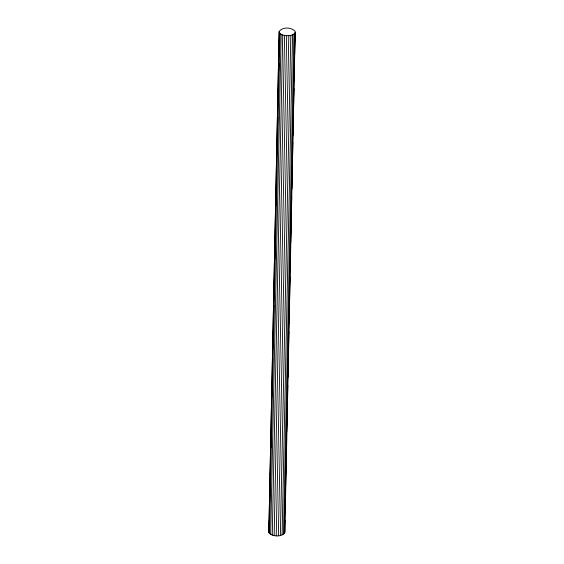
<?xml version="1.0" encoding="UTF-8"?>
<svg xmlns="http://www.w3.org/2000/svg" width="564" height="564" viewBox="0 0 564 564"><rect width="100%" height="100%" fill="white"/><g stroke="black" fill="none" stroke-linecap="round" stroke-linejoin="round"><path stroke-width="0.85" d="M279.159 31.556L268.824 532.663C272.475 536.886 281.655 537.316 284.841 532.444L295.176 31.337C291.525 27.114 282.345 26.684 279.159 31.556L268.824 532.663M269.134 528.969L269.317 520.17M269.691 502.559L269.874 493.754M270.262 475.262L270.445 466.456M270.833 447.964L270.995 440.04M271.383 421.548L271.566 412.742M271.954 394.257L272.123 386.326M272.511 367.841L272.694 359.035M273.082 340.543L273.265 331.738M273.632 314.127L273.822 305.321M274.203 286.829L274.393 278.024M274.781 259.539L274.943 251.607M275.352 232.241L275.514 224.317M275.902 205.825L276.071 197.901M276.459 179.408L276.642 170.603M277.03 152.111L277.213 143.305M277.601 124.82L277.763 116.896M278.151 98.404L278.341 89.598M278.722 71.106L278.891 63.182M279.279 44.69L279.462 35.884M269.5 533.607L279.977 33.473L279.3 32.536M270.678 534.439L281.154 34.305L279.977 33.473M272.264 535.109L282.74 34.982L281.154 34.305M274.16 535.574L284.637 35.447L282.74 34.982M276.233 535.8L286.709 35.673L284.637 35.447M278.341 535.772L288.817 35.638C291.172 35.328 294.415 34.898 295.317 32.31M280.343 535.49L290.82 35.356M282.099 534.975L292.575 34.841M283.495 534.263L293.971 34.129M284.425 533.396L294.901 33.269M284.94 520.015L284.841 532.444M285.109 512.091L285.511 492.724M285.659 485.674L286.082 465.427M286.23 458.384L286.639 439.011M286.787 431.968L287.21 411.713M287.358 404.67L287.76 385.297M287.929 377.372L288.338 358.006M288.479 350.956L288.888 331.59M289.057 323.666L289.459 304.292M289.607 297.249L290.03 276.994M290.178 269.952L290.601 249.704M290.749 242.654L291.158 223.288M291.306 216.245L291.708 196.871M291.877 188.947L292.279 169.574M292.427 162.531L292.857 142.276M292.998 135.233L293.407 115.86M293.555 108.817L293.978 88.569M294.126 81.526L294.535 62.153M294.697 54.229L295.106 34.855M286.709 35.673L288.817 35.638"/></g></svg>
